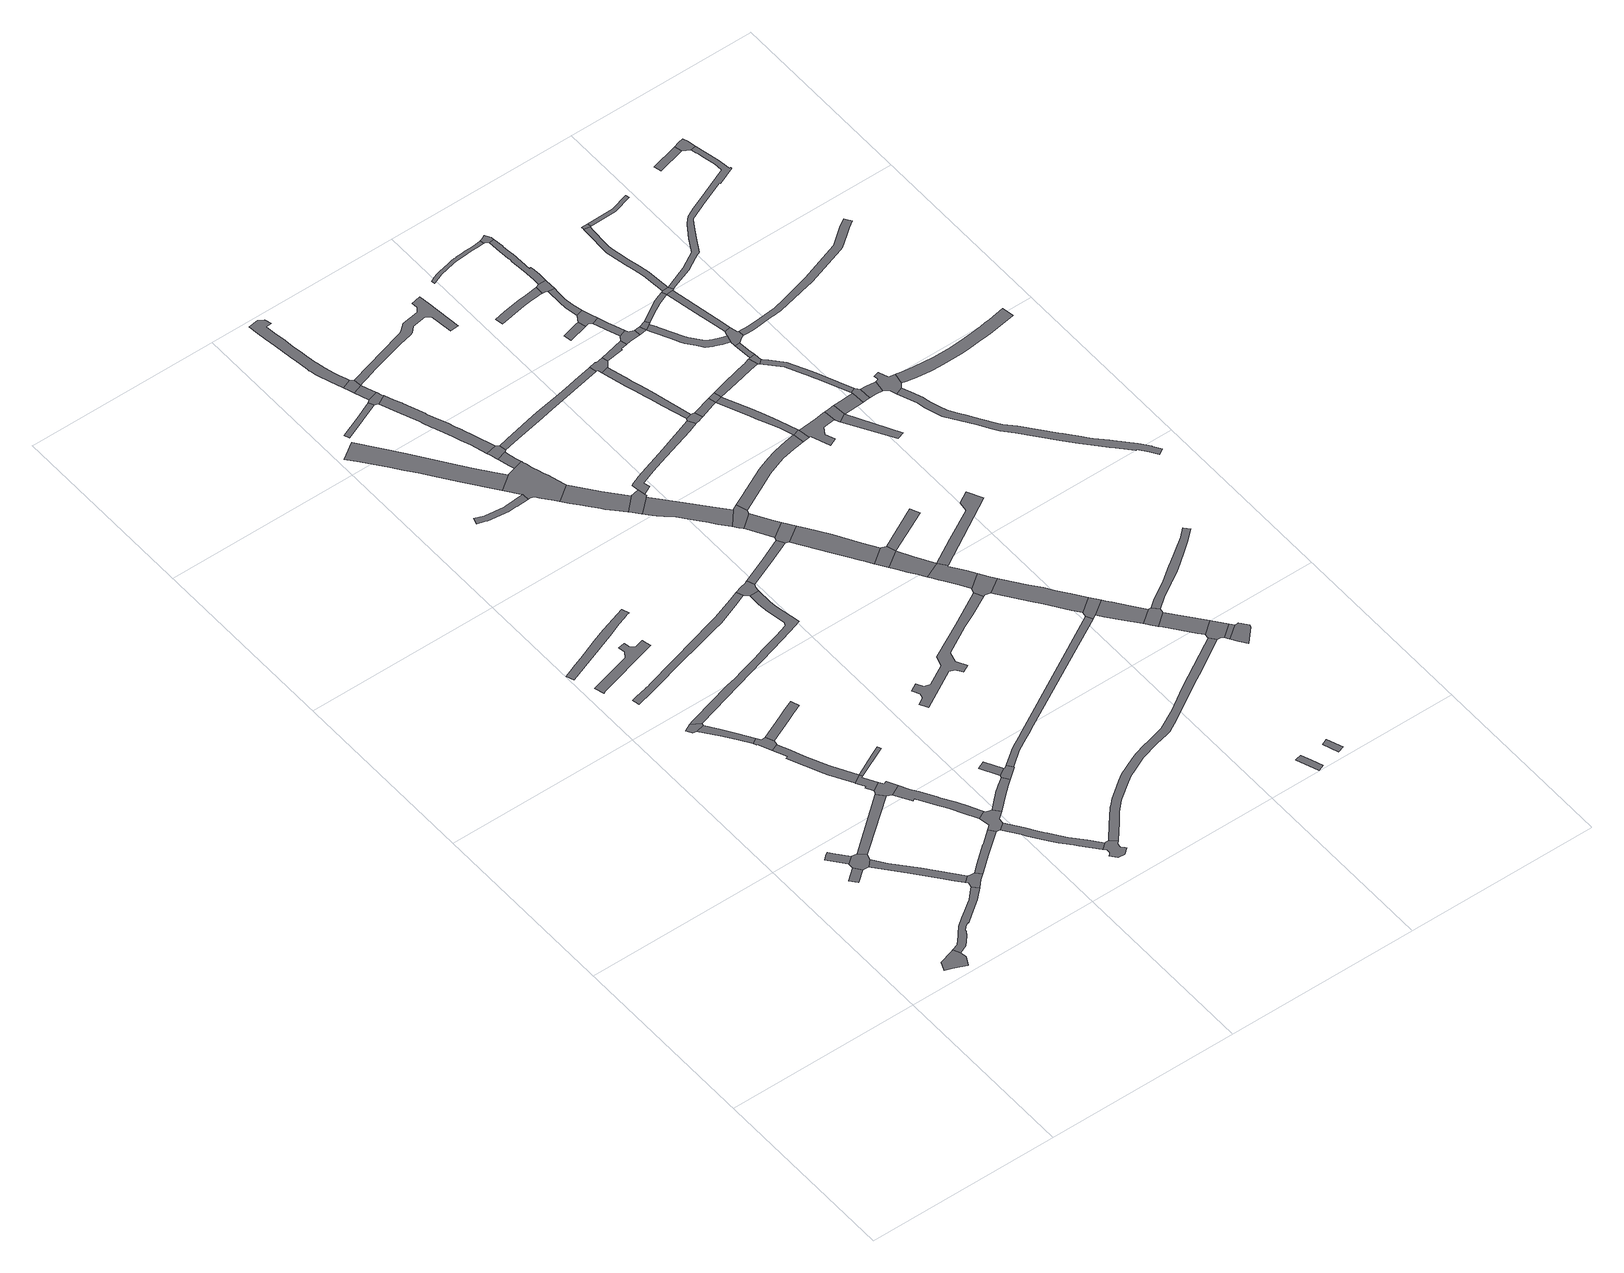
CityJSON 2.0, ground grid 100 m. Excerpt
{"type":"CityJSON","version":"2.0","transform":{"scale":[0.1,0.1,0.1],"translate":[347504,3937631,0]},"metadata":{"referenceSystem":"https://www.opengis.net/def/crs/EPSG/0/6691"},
"CityObjects":{
"road1":{"type":"Road","geometry":[{"type":"MultiSurface","lod":"1","boundaries":[[[0,1,2,3,4,5,6,7,8,9,10]]]}]},
"road2":{"type":"Road","attributes":{"RoadStructureAttribute.sectionType":"1"},"geometry":[{"type":"MultiSurface","lod":"1","boundaries":[[[11,12,13,14]]]}]},
"road3":{"type":"Road","attributes":{"RoadStructureAttribute.sectionType":"1"},"geometry":[{"type":"MultiSurface","lod":"1","boundaries":[[[15,16,17,18,19,20]]]}]},
"road4":{"type":"Road","attributes":{"RoadStructureAttribute.sectionType":"1"},"geometry":[{"type":"MultiSurface","lod":"1","boundaries":[[[21,22,23,24,25,26,27,28,29,30,31,32,33,34,35,36,37,38,39,40,41,42,43,44,0,10]]]}]},
"road5":{"type":"Road","geometry":[{"type":"MultiSurface","lod":"1","boundaries":[[[13,45,46,47,48,15,20,14]]]}]},
"road6":{"type":"Road","attributes":{"RoadStructureAttribute.sectionType":"1"},"geometry":[{"type":"MultiSurface","lod":"1","boundaries":[[[45,49,50,51,52,53,54,55,56,46]]]}]},
"road7":{"type":"Road","geometry":[{"type":"MultiSurface","lod":"1","boundaries":[[[57,58,59,60,53,52,61,62,33,32]]]}]},
"road8":{"type":"Road","attributes":{"RoadStructureAttribute.sectionType":"1"},"geometry":[{"type":"MultiSurface","lod":"1","boundaries":[[[63,64,48,47,65,66]]]}]},
"road9":{"type":"Road","geometry":[{"type":"MultiSurface","lod":"1","boundaries":[[[67,68,69,70,71,72]]]}]},
"road10":{"type":"Road","attributes":{"RoadStructureAttribute.sectionType":"1"},"geometry":[{"type":"MultiSurface","lod":"1","boundaries":[[[71,73,74,75,76,77,78,72]]]}]},
"road11":{"type":"Road","geometry":[{"type":"MultiSurface","lod":"1","boundaries":[[[75,79,80,81,82,83,84,85,86,76]]]}]},
"road12":{"type":"Road","attributes":{"RoadStructureAttribute.sectionType":"1"},"geometry":[{"type":"MultiSurface","lod":"1","boundaries":[[[87,88,89,90,91,92,93,94,95,96,97,98,99,100,101,102,103,104]]]}]},
"road13":{"type":"Road","attributes":{"RoadStructureAttribute.sectionType":"1"},"geometry":[{"type":"MultiSurface","lod":"1","boundaries":[[[105,106,107,108,109,59,58,110,111,112]]]}]},
"road14":{"type":"Road","attributes":{"RoadStructureAttribute.sectionType":"1"},"geometry":[{"type":"MultiSurface","lod":"1","boundaries":[[[113,114,115,116,117,118,119,120,121,122,123,83,82]]]}]},
"road15":{"type":"Road","attributes":{"RoadStructureAttribute.sectionType":"1"},"geometry":[{"type":"MultiSurface","lod":"1","boundaries":[[[124,125,126,127,128,129,130,131,132,133,134,135,136,137,138]]]}]},
"road16":{"type":"Road","geometry":[{"type":"MultiSurface","lod":"1","boundaries":[[[118,117,139,140,141,142,143,144,145,146,147,148,149]]]}]},
"road17":{"type":"Road","geometry":[{"type":"MultiSurface","lod":"1","boundaries":[[[150,151,152,153,154,155,146,145,156,157,63,66]]]}]},
"road18":{"type":"Road","attributes":{"RoadStructureAttribute.sectionType":"1"},"geometry":[{"type":"MultiSurface","lod":"1","boundaries":[[[158,159,160,161,162,163,164,165,166,167,168,169,170,171,172,173,174,151,150]]]}]},
"road19":{"type":"Road","attributes":{"RoadStructureAttribute.sectionType":"1"},"geometry":[{"type":"MultiSurface","lod":"1","boundaries":[[[175,176,177,178,179,180,181,182,85,84]]]}]},
"road20":{"type":"Road","attributes":{"RoadStructureAttribute.sectionType":"1"},"geometry":[{"type":"MultiSurface","lod":"1","boundaries":[[[183,184,185,118,149]]]}]},
"road21":{"type":"Road","geometry":[{"type":"MultiSurface","lod":"1","boundaries":[[[186,187,188,189,190,191,192,193,167,166,194,105,112]]]}]},
"road22":{"type":"Road","attributes":{"RoadStructureAttribute.sectionType":"1"},"geometry":[{"type":"MultiSurface","lod":"1","boundaries":[[[195,196,197,198,199,200,201,202,203,204,205,206,207,208,209,210,211,212,213,214,215,216,217,218,219,220,221,222,223,224,225,226,227,228,229]]]}]},
"road23":{"type":"Road","attributes":{"RoadStructureAttribute.sectionType":"1"},"geometry":[{"type":"MultiSurface","lod":"1","boundaries":[[[230,231,232,233,234,235,236,237,187,186,238,239,240,241,242,243,244,245,246]]]}]},
"road24":{"type":"Road","attributes":{"RoadStructureAttribute.sectionType":"1"},"geometry":[{"type":"MultiSurface","lod":"1","boundaries":[[[67,247,248,249,250,251,252,253,254,255,256,257,258,259,260,261,262,263,264,265,266,267,268,269,270,271,272,273,68]]]}]},
"road25":{"type":"Road","attributes":{"RoadStructureAttribute.sectionType":"1"},"geometry":[{"type":"MultiSurface","lod":"1","boundaries":[[[274,275,276,277,278,191,190,279,280,281,282,283,284,285]]]}]},
"road26":{"type":"Road","geometry":[{"type":"MultiSurface","lod":"1","boundaries":[[[286,287,288,289,290,291,292,293,230,246,294,295,296,297,298]]]}]},
"road27":{"type":"Road","attributes":{"RoadStructureAttribute.sectionType":"1"},"geometry":[{"type":"MultiSurface","lod":"1","boundaries":[[[299,300,301,302]]]}]},
"road28":{"type":"Road","attributes":{"RoadStructureAttribute.sectionType":"1"},"geometry":[{"type":"MultiSurface","lod":"1","boundaries":[[[303,304,305,306,307,308,309,310,311,312,313,314,315]]]}]},
"road29":{"type":"Road","geometry":[{"type":"MultiSurface","lod":"1","boundaries":[[[316,299,302,285,284,317,318,319]]]}]},
"road30":{"type":"Road","attributes":{"function":"3","RoadStructureAttribute.sectionType":"1"},"geometry":[{"type":"MultiSurface","lod":"1","boundaries":[[[320,321,322,323,324,325,326,327,328,329,330,331,332,333,334,335,336,337]]]}]},
"road31":{"type":"Road","attributes":{"RoadStructureAttribute.sectionType":"1"},"geometry":[{"type":"MultiSurface","lod":"1","boundaries":[[[338,339,340,341,342,343]]]}]},
"road32":{"type":"Road","geometry":[{"type":"MultiSurface","lod":"1","boundaries":[[[344,345,346,347,348,349,350,351,352,353,354,329,328,355,315,314,356,357,358,359,360,361]]]}]},
"road33":{"type":"Road","geometry":[{"type":"MultiSurface","lod":"1","boundaries":[[[362,363,364,343,342,365,366]]]}]},
"road34":{"type":"Road","geometry":[{"type":"MultiSurface","lod":"1","boundaries":[[[367,368,369,370,371,372,373]]]}]},
"road35":{"type":"Road","attributes":{"RoadStructureAttribute.sectionType":"1"},"geometry":[{"type":"MultiSurface","lod":"1","boundaries":[[[371,364,363,374,372]]]}]},
"road36":{"type":"Road","geometry":[{"type":"MultiSurface","lod":"1","boundaries":[[[256,255,375,376,377,378,379,211,210]]]}]},
"road37":{"type":"Road","attributes":{"RoadStructureAttribute.sectionType":"1"},"geometry":[{"type":"MultiSurface","lod":"1","boundaries":[[[380,381,382,383,384,385,386,387,388,389,390,391,392,393,394,395,396,397,369,368,398,399,400,401,402,403,404,405,406,407,408,409,410,411,412]]]}]},
"road38":{"type":"Road","attributes":{"RoadStructureAttribute.sectionType":"1"},"geometry":[{"type":"MultiSurface","lod":"1","boundaries":[[[365,413,414,415,416,417,418,419,420,421,422,423,424,425,426,427,428,429,430,431,432,433,434,435,436,437,438,366]]]}]},
"road39":{"type":"Road","attributes":{"RoadStructureAttribute.sectionType":"1"},"geometry":[{"type":"MultiSurface","lod":"1","boundaries":[[[439,440,354,353,441,442,443,444,445]]]}]},
"road40":{"type":"Road","geometry":[{"type":"MultiSurface","lod":"1","boundaries":[[[446,422,421,447,448,439,445,449]]]}]},
"road41":{"type":"Road","attributes":{"function":"3","RoadStructureAttribute.sectionType":"1"},"geometry":[{"type":"MultiSurface","lod":"1","boundaries":[[[360,450,451,452,453,454,455,456,457,458,459,460,361]]]}]},
"road42":{"type":"Road","geometry":[{"type":"MultiSurface","lod":"1","boundaries":[[[461,462,463,464,458,457,465,466,467]]]}]},
"road43":{"type":"Road","attributes":{"RoadStructureAttribute.sectionType":"1"},"geometry":[{"type":"MultiSurface","lod":"1","boundaries":[[[468,469,377,376,470,471]]]}]},
"road44":{"type":"Road","attributes":{"RoadStructureAttribute.sectionType":"1"},"geometry":[{"type":"MultiSurface","lod":"1","boundaries":[[[472,473,474,475,476,477,478,479,480,481,482,483,484,485,486,487,488,489,490,491,492]]]}]},
"road45":{"type":"Road","attributes":{"function":"3","RoadStructureAttribute.sectionType":"1"},"geometry":[{"type":"MultiSurface","lod":"1","boundaries":[[[493,494,495,496,461,467,497,498,499,500,501,502,503,504,505,506,507,508]]]}]},
"road46":{"type":"Road","attributes":{"RoadStructureAttribute.sectionType":"1"},"geometry":[{"type":"MultiSurface","lod":"1","boundaries":[[[318,509,510,511,512,513,514,515,516,517,518,519,520,521,522,523,524,319]]]}]},
"road47":{"type":"Road","attributes":{"RoadStructureAttribute.sectionType":"1"},"geometry":[{"type":"MultiSurface","lod":"1","boundaries":[[[525,526,527,528,529,530,531,532,533,534,535,536,537,538,539,540,541,542,543,544,545,546,547,548,549,373,372]]]}]},
"road48":{"type":"Road","attributes":{"RoadStructureAttribute.sectionType":"1"},"geometry":[{"type":"MultiSurface","lod":"1","boundaries":[[[550,551,552,553,554,555,556,557,558,559,560,561,562,563,564,565,566,567,568,569,292,291,570,571,572,573,574,575,576,577,578,579,580,581,582,583,584,585,586,587,588,589,590,591]]]}]},
"road49":{"type":"Road","geometry":[{"type":"MultiSurface","lod":"1","boundaries":[[[493,508,592,593,594,595,596]]]}]},
"road50":{"type":"Road","attributes":{"function":"3","RoadStructureAttribute.sectionType":"1"},"geometry":[{"type":"MultiSurface","lod":"1","boundaries":[[[593,597,598,599,600,601,594]]]}]},
"road51":{"type":"Road","attributes":{"RoadStructureAttribute.sectionType":"1"},"geometry":[{"type":"MultiSurface","lod":"1","boundaries":[[[602,603,604,605,606,607,608,609,610,611,446,449,612,613,614,615,616]]]}]},
"road52":{"type":"Road","geometry":[{"type":"MultiSurface","lod":"1","boundaries":[[[617,618,599,598,468,471]]]}]},
"road53":{"type":"Road","attributes":{"function":"3","RoadStructureAttribute.sectionType":"1"},"geometry":[{"type":"MultiSurface","lod":"1","boundaries":[[[619,620,621,622,618,617,623,624,625,626,627,628]]]}]},
"road54":{"type":"Road","attributes":{"RoadStructureAttribute.sectionType":"1"},"geometry":[{"type":"MultiSurface","lod":"1","boundaries":[[[629,630,631,632,633,634,635,464,463,636,637,638,639,640,641,642,643,644]]]}]},
"road55":{"type":"Road","geometry":[{"type":"MultiSurface","lod":"1","boundaries":[[[619,628,645,646,647,648]]]}]},
"road56":{"type":"Road","attributes":{"function":"3","RoadStructureAttribute.sectionType":"1"},"geometry":[{"type":"MultiSurface","lod":"1","boundaries":[[[646,649,650,651,652,653,654,655,647]]]}]},
"road57":{"type":"Road","attributes":{"RoadStructureAttribute.sectionType":"1"},"geometry":[{"type":"MultiSurface","lod":"1","boundaries":[[[656,657,658,659,660,661]]]}]},
"road58":{"type":"Road","geometry":[{"type":"MultiSurface","lod":"1","boundaries":[[[662,663,664,665,666,667,668,669,654,653,670,671,672]]]}]},
"road59":{"type":"Road","attributes":{"RoadStructureAttribute.sectionType":"1"},"geometry":[{"type":"MultiSurface","lod":"1","boundaries":[[[595,673,674,675,676,677,678,679,680,681,682,683,684,685,686,687,688,689,690,691,596]]]}]},
"road60":{"type":"Road","geometry":[{"type":"MultiSurface","lod":"1","boundaries":[[[491,692,693,694,695,665,664,492]]]}]},
"road61":{"type":"Road","attributes":{"RoadStructureAttribute.sectionType":"1"},"geometry":[{"type":"MultiSurface","lod":"1","boundaries":[[[647,696,697,698,648]]]}]},
"road62":{"type":"Road","attributes":{"RoadStructureAttribute.sectionType":"1"},"geometry":[{"type":"MultiSurface","lod":"1","boundaries":[[[699,700,701,702,703,704,705,706,707,708,709,710,711,712]]]}]},
"road63":{"type":"Road","geometry":[{"type":"MultiSurface","lod":"1","boundaries":[[[713,714,715,716,699,712,629,644]]]}]},
"road64":{"type":"Road","geometry":[{"type":"MultiSurface","lod":"1","boundaries":[[[615,717,718,706,705,719,720,721,722,616]]]}]},
"road65":{"type":"Road","attributes":{"function":"3","RoadStructureAttribute.sectionType":"1"},"geometry":[{"type":"MultiSurface","lod":"1","boundaries":[[[723,724,725,726,727,728,729,730,731,694,693,732,733,734,735,736]]]}]},
"road66":{"type":"Road","attributes":{"RoadStructureAttribute.sectionType":"1"},"geometry":[{"type":"MultiSurface","lod":"1","boundaries":[[[737,738,739,740]]]}]},
"road67":{"type":"Road","attributes":{"RoadStructureAttribute.sectionType":"1"},"geometry":[{"type":"MultiSurface","lod":"1","boundaries":[[[741,742,716,715,743,744]]]}]},
"road68":{"type":"Road","geometry":[{"type":"MultiSurface","lod":"1","boundaries":[[[723,736,517,516,745,746]]]}]},
"road69":{"type":"Road","attributes":{"RoadStructureAttribute.sectionType":"1"},"geometry":[{"type":"MultiSurface","lod":"1","boundaries":[[[747,748,749,750,751,752,753,754,755,756,757,758,759]]]}]},
"road70":{"type":"Road","attributes":{"RoadStructureAttribute.sectionType":"1"},"geometry":[{"type":"MultiSurface","lod":"1","boundaries":[[[760,761,762,763,764]]]}]},
"road71":{"type":"Road","attributes":{"RoadStructureAttribute.sectionType":"1"},"geometry":[{"type":"MultiSurface","lod":"1","boundaries":[[[720,719,765,766,767,768]]]}]},
"road72":{"type":"Road","attributes":{"RoadStructureAttribute.sectionType":"1"},"geometry":[{"type":"MultiSurface","lod":"1","boundaries":[[[769,770,771,772,773,654,669]]]}]},
"road73":{"type":"Road","attributes":{"function":"3","RoadStructureAttribute.sectionType":"1"},"geometry":[{"type":"MultiSurface","lod":"1","boundaries":[[[745,774,775,776,777,778,779,780,746]]]}]},
"road74":{"type":"Road","geometry":[{"type":"MultiSurface","lod":"1","boundaries":[[[781,782,783,741,744]]]}]},
"road75":{"type":"Road","attributes":{"RoadStructureAttribute.sectionType":"1"},"geometry":[{"type":"MultiSurface","lod":"1","boundaries":[[[784,785,786,787,788,789,790,791,792,793,794,795,796,797,798,799,800,801,802,803,804,805,806,807,808,809,810,811,812]]]}]},
"road76":{"type":"Road","attributes":{"RoadStructureAttribute.sectionType":"1"},"geometry":[{"type":"MultiSurface","lod":"1","boundaries":[[[744,813,814,815,816,680,817,818,819,820,821,822,823,824]]]}]},
"road77":{"type":"Road","attributes":{"RoadStructureAttribute.sectionType":"1"},"geometry":[{"type":"MultiSurface","lod":"1","boundaries":[[[781,824,825]]]}]},
"road78":{"type":"Road","geometry":[{"type":"MultiSurface","lod":"1","boundaries":[[[826,817,680,679,827]]]}]},
"road79":{"type":"Road","geometry":[{"type":"MultiSurface","lod":"1","boundaries":[[[828,777,776,829,830,831,832]]]}]},
"road80":{"type":"Road","geometry":[{"type":"MultiSurface","lod":"1","boundaries":[[[833,764,763,834,835,836,837,838]]]}]},
"road81":{"type":"Road","attributes":{"RoadStructureAttribute.sectionType":"1"},"geometry":[{"type":"MultiSurface","lod":"1","boundaries":[[[839,840,836,835,841,842,843,844]]]}]},
"road82":{"type":"Road","geometry":[{"type":"MultiSurface","lod":"1","boundaries":[[[843,768,767,845,846,847,848,844]]]}]},
"road83":{"type":"Road","attributes":{"RoadStructureAttribute.sectionType":"1"},"geometry":[{"type":"MultiSurface","lod":"1","boundaries":[[[849,850,851,852,853,854,855,856,833,838]]]}]},
"road84":{"type":"Road","attributes":{"function":"3","RoadStructureAttribute.sectionType":"1"},"geometry":[{"type":"MultiSurface","lod":"1","boundaries":[[[830,857,858,859,860,831]]]}]},
"road85":{"type":"Road","geometry":[{"type":"MultiSurface","lod":"1","boundaries":[[[861,862,747,759,863,853,852]]]}]},
"road86":{"type":"Road","attributes":{"RoadStructureAttribute.sectionType":"1"},"geometry":[{"type":"MultiSurface","lod":"1","boundaries":[[[864,865,866,867,868,869,870,871,872,873,826,827]]]}]},
"road87":{"type":"Road","attributes":{"RoadStructureAttribute.sectionType":"1"},"geometry":[{"type":"MultiSurface","lod":"1","boundaries":[[[874,875,847,846,876,877,878]]]}]},
"road88":{"type":"Road","attributes":{"RoadStructureAttribute.sectionType":"1"},"geometry":[{"type":"MultiSurface","lod":"1","boundaries":[[[879,880,881,882,883,884,885,886,887,888,889,890,891,782,781,825]]]}]},
"road89":{"type":"Road","geometry":[{"type":"MultiSurface","lod":"1","boundaries":[[[892,860,859,550,591,893,894]]]}]},
"road90":{"type":"Road","attributes":{"RoadStructureAttribute.sectionType":"1"},"geometry":[{"type":"MultiSurface","lod":"1","boundaries":[[[895,896,897,898,899,900,901,862,861,902,903,904,905,906,907,908,909,910,911]]]}]},
"road91":{"type":"Road","attributes":{"function":"3","RoadStructureAttribute.sectionType":"1"},"geometry":[{"type":"MultiSurface","lod":"1","boundaries":[[[912,892,894,913,914]]]}]},
"road92":{"type":"Road","geometry":[{"type":"MultiSurface","lod":"1","boundaries":[[[915,874,878,916,917]]]}]},
"road93":{"type":"Road","geometry":[{"type":"MultiSurface","lod":"1","boundaries":[[[918,919,812,811,920,921,895,911,922,923]]]}]},
"road94":{"type":"Road","geometry":[{"type":"MultiSurface","lod":"1","boundaries":[[[913,924,925,926,927,928,929,914]]]}]},
"road95":{"type":"Road","geometry":[{"type":"MultiSurface","lod":"1","boundaries":[[[930,931,871,870,932,933,934]]]}]},
"road96":{"type":"Road","attributes":{"RoadStructureAttribute.sectionType":"1"},"geometry":[{"type":"MultiSurface","lod":"1","boundaries":[[[935,936,937,938,939,940,941,942,943,944,945,946,916,878,947,948,949,950,951,952,953,954,955,956,957]]]}]},
"road97":{"type":"Road","attributes":{"RoadStructureAttribute.sectionType":"1"},"geometry":[{"type":"MultiSurface","lod":"1","boundaries":[[[958,959,933,932]]]}]},
"road98":{"type":"Road","geometry":[{"type":"MultiSurface","lod":"1","boundaries":[[[960,961,962,883,882,963,964]]]}]},
"road99":{"type":"Road","attributes":{"RoadStructureAttribute.sectionType":"1"},"geometry":[{"type":"MultiSurface","lod":"1","boundaries":[[[965,966,967,968,969,970,971,972,973,974,975,976,977,969,978,979,980,981,915,917]]]}]},
"road100":{"type":"Road","attributes":{"RoadStructureAttribute.sectionType":"1"},"geometry":[{"type":"MultiSurface","lod":"1","boundaries":[[[962,961,982,983,984,985]]]}]},
"road101":{"type":"Road","attributes":{"RoadStructureAttribute.sectionType":"1"},"geometry":[{"type":"MultiSurface","lod":"1","boundaries":[[[933,986,987,988,989,990,991,934]]]}]},
"road102":{"type":"Road","attributes":{"RoadStructureAttribute.sectionType":"1"},"geometry":[{"type":"MultiSurface","lod":"1","boundaries":[[[992,993,994,995,996,997,998,999,1000,1001,1002,1003,1004,1005,828,832]]]}]},
"road103":{"type":"Road","attributes":{"RoadStructureAttribute.sectionType":"1"},"geometry":[{"type":"MultiSurface","lod":"1","boundaries":[[[1006,1007,1008,1009,1010,1011,1012,1013,964,963,1014,1015,1016,1017,1018,1019,1020]]]}]},
"road104":{"type":"Road","geometry":[{"type":"MultiSurface","lod":"1","boundaries":[[[984,1021,1022,1023,1024,1025,974,973,935,957,985]]]}]},
"road105":{"type":"Road","geometry":[{"type":"MultiSurface","lod":"1","boundaries":[[[1026,1027,1028,1006,1020,1029,988,987]]]}]},
"road106":{"type":"Road","geometry":[{"type":"MultiSurface","lod":"1","boundaries":[[[1030,978,969,977,1031,1032]]]}]},
"road107":{"type":"Road","attributes":{"RoadStructureAttribute.sectionType":"1"},"geometry":[{"type":"MultiSurface","lod":"1","boundaries":[[[1033,1034,1028,1027,1035,1036]]]}]},
"road108":{"type":"Road","attributes":{"RoadStructureAttribute.sectionType":"1"},"geometry":[{"type":"MultiSurface","lod":"1","boundaries":[[[1037,1038,1039,1040,1041,1042,1043,1044,1045,1046,1047,1048,1049,1050,1051,1052,1053,1054,1055,1056,1057,1030,1032]]]}]},
"road109":{"type":"Road","geometry":[{"type":"MultiSurface","lod":"1","boundaries":[[[1058,1059,1047,1046,1060,1061]]]}]},
"road110":{"type":"Road","geometry":[{"type":"MultiSurface","lod":"1","boundaries":[[[1062,1063,1064,1065,1066,1067,1068,1069,1070,1033,1036,1071,1072]]]}]},
"road111":{"type":"Road","attributes":{"RoadStructureAttribute.sectionType":"1"},"geometry":[{"type":"MultiSurface","lod":"1","boundaries":[[[1060,1073,1074,1075,1076,1061]]]}]},
"road112":{"type":"Road","attributes":{"RoadStructureAttribute.sectionType":"1"},"geometry":[{"type":"MultiSurface","lod":"1","boundaries":[[[1077,1078,1079,1080,1081,1082,1083,1084,1085,1086,1087,1088,1089,1090,1091,1092,1093,1094,1095,1096,1097,1098,1099,1062,1072,1100,1101,1102,1103,1104,1105,1106,1107,1108,1109,1110,1111,1112,1113,1114,1115,1116,1117,1118]]]}]},
"road113":{"type":"Road","attributes":{"RoadStructureAttribute.sectionType":"1"},"geometry":[{"type":"MultiSurface","lod":"1","boundaries":[[[1119,1120,1121,1122,1123,1124,1125,1126,1127,1128,1129,1130,1131,1132,1133,1024,1023,1134,1135,1136,1137,1138,1139,1140,1141,1142,1143,1144,1145,1146,1147,1148,1149]]]}]},
"road114":{"type":"Road","attributes":{"RoadStructureAttribute.sectionType":"1"},"geometry":[{"type":"MultiSurface","lod":"1","boundaries":[[[1150,1151,1152,1153,1154,1155,1156,1157,1158,1159,1160,1161,1162,1163,1164,1165,1032,1031,1166,1167,1168,1169,1170,1171,1172,1173,1174,1175,1176,1177,1178,1179,1180,1181,1182,1183,1184,1185,1186]]]}]},
"road115":{"type":"Road","attributes":{"RoadStructureAttribute.sectionType":"1"},"geometry":[{"type":"MultiSurface","lod":"1","boundaries":[[[1187,1188,1189,1190,1191,1192,1193,1194,1195,1196,1197,1198,1199,1064,1063,1200,1201,1202,1203,1204,1205,1206,1207,1208,1209,1210,1211,1212,1213,1214,1215,1216]]]}]},
"road116":{"type":"Road","attributes":{"RoadStructureAttribute.sectionType":"1"},"geometry":[{"type":"MultiSurface","lod":"1","boundaries":[[[1217,1218,1219,1220]]]}]},
"road117":{"type":"Road","geometry":[{"type":"MultiSurface","lod":"1","boundaries":[[[1185,1221,1222,1223,1224,1217,1220,1186]]]}]}
},
"vertices":[
[341,150,0],[327,144,0],[255,123,0],[254,122,0],[235,77,0],[269,64,0],[336,37,0],[337,36,0],[361,82,0],[361,85,0],[356,113,0],
[233,755,0],[262,720,0],[322,769,0],[293,804,0],
[331,862,0],[277,929,0],[262,947,0],[253,940,0],[227,919,0],[296,834,0],
[379,124,0],[399,134,0],[438,175,0],[457,202,0],[454,208,0],[469,222,0],[485,233,0],[492,238,0],[494,232,0],[530,260,0],[608,318,0],[660,369,0],[634,395,0],[624,386,0],[580,341,0],[562,328,0],[523,300,0],[507,289,0],[488,275,0],[455,250,0],[446,243,0],[418,210,0],[411,201,0],[374,163,0],
[354,766,0],[385,799,0],[393,829,0],[362,859,0],
[475,623,0],[560,518,0],[600,469,0],[631,432,0],[662,459,0],[579,560,0],[529,621,0],[433,732,0],
[694,402,0],[721,425,0],[698,452,0],[676,453,0],[640,421,0],[639,410,0],
[641,1090,0],[385,879,0],[429,858,0],[673,1052,0],
[302,1890,0],[256,1919,0],[217,1899,0],[234,1870,0],[253,1867,0],[297,1877,0],
[321,1781,0],[367,1713,0],[405,1657,0],[433,1675,0],[385,1750,0],[344,1812,0],
[413,1641,0],[415,1642,0],[434,1603,0],[447,1574,0],[482,1589,0],[488,1612,0],[469,1653,0],[448,1653,0],
[73,2296,0],[84,2300,0],[124,2312,0],[197,2333,0],[271,2355,0],[345,2377,0],[410,2395,0],[404,2418,0],[399,2440,0],[356,2429,0],[332,2444,0],[324,2475,0],[290,2468,0],[296,2433,0],[276,2405,0],[214,2387,0],[130,2363,0],[59,2343,0],
[900,618,0],[830,561,0],[828,560,0],[780,522,0],[741,489,0],[752,450,0],[809,498,0],[924,589,0],
[478,1505,0],[464,1498,0],[541,1324,0],[550,1309,0],[614,1198,0],[657,1225,0],[590,1344,0],[586,1351,0],[539,1452,0],[504,1538,0],[483,1586,0],
[300,2548,0],[378,2580,0],[413,2592,0],[443,2603,0],[454,2606,0],[442,2641,0],[344,2609,0],[303,2595,0],[232,2569,0],[190,2552,0],[120,2524,0],[78,2507,0],[36,2491,0],[5,2478,0],[20,2440,0],
[615,1196,0],[614,1195,0],[620,1186,0],[639,1151,0],[631,1146,0],[650,1113,0],[652,1111,0],[696,1137,0],[660,1199,0],[656,1206,0],[664,1209,0],
[699,1041,0],[754,1069,0],[737,1101,0],[727,1122,0],[722,1119,0],[710,1113,0],[648,1096,0],[643,1092,0],
[749,955,0],[762,964,0],[766,955,0],[767,953,0],[817,869,0],[837,837,0],[849,816,0],[879,761,0],[914,696,0],[954,715,0],[930,765,0],[924,776,0],[892,837,0],[854,898,0],[844,915,0],[803,986,0],[779,1020,0],
[614,1670,0],[649,1688,0],[682,1702,0],[703,1711,0],[688,1753,0],[664,1743,0],[630,1729,0],[594,1710,0],
[831,1290,0],[822,1306,0],[778,1284,0],
[944,586,0],[978,610,0],[977,611,0],[982,639,0],[1017,669,0],[990,701,0],[960,708,0],[954,714,0],[923,637,0],
[154,2150,0],[244,2171,0],[245,2171,0],[331,2197,0],[337,2199,0],[389,2213,0],[412,2221,0],[424,2225,0],[478,2238,0],[551,2258,0],[554,2259,0],[639,2282,0],[694,2297,0],[734,2307,0],[863,2357,0],[913,2379,0],[901,2412,0],[852,2394,0],[736,2351,0],[725,2347,0],[545,2296,0],[542,2295,0],[472,2274,0],[415,2258,0],[384,2249,0],[311,2228,0],[310,2228,0],[261,2213,0],[255,2211,0],[237,2207,0],[236,2207,0],[174,2192,0],[161,2190,0],[160,2189,0],[146,2186,0],
[1259,242,0],[1207,302,0],[1151,367,0],[1113,418,0],[1095,444,0],[1093,447,0],[1069,481,0],[1034,532,0],[1001,505,0],[1012,488,0],[1041,446,0],[1079,394,0],[1099,367,0],[1100,366,0],[1144,314,0],[1159,296,0],[1228,216,0],
[477,1942,0],[567,1969,0],[656,1996,0],[816,2043,0],[944,2084,0],[1011,2106,0],[984,2243,0],[983,2280,0],[983,2359,0],[936,2358,0],[934,2295,0],[939,2237,0],[956,2145,0],[956,2139,0],[946,2122,0],[878,2100,0],[865,2096,0],[783,2072,0],[722,2053,0],[693,2045,0],[637,2028,0],[573,2009,0],[565,2008,0],[517,1997,0],[501,1993,0],[430,1972,0],[278,1926,0],
[1130,821,0],[1101,799,0],[1066,773,0],[1064,771,0],[1033,742,0],[1054,701,0],[1109,751,0],[1134,773,0],[1141,778,0],[1155,789,0],[1164,796,0],[1140,828,0],
[1285,135,0],[1316,159,0],[1311,165,0],[1298,181,0],[1300,201,0],[1312,215,0],[1280,242,0],[1271,242,0],[1240,202,0],[1240,182,0],[1236,177,0],[1227,169,0],[1252,138,0],
[1182,865,0],[1134,951,0],[1094,931,0],[1142,840,0],
[415,3439,0],[413,3439,0],[310,3452,0],[263,3468,0],[252,3435,0],[289,3424,0],[301,3419,0],[366,3412,0],[412,3406,0],[455,3408,0],[456,3408,0],[521,3411,0],[519,3448,0],
[1188,863,0],[1222,840,0],[1221,845,0],[1201,872,0],
[30,4095,0],[75,4040,0],[160,3933,0],[198,3882,0],[206,3870,0],[237,3830,0],[273,3780,0],[350,3676,0],[464,3522,0],[542,3579,0],[496,3639,0],[440,3713,0],[367,3815,0],[288,3924,0],[270,3950,0],[265,3957,0],[192,4057,0],[120,4155,0],
[224,4252,0],[118,4206,0],[129,4182,0],[236,4228,0],[334,4269,0],[321,4295,0],
[703,3386,0],[685,3450,0],[677,3472,0],[668,3495,0],[663,3513,0],[651,3551,0],[642,3582,0],[637,3600,0],[636,3603,0],[636,3606,0],[587,3592,0],[516,3452,0],[532,3411,0],[551,3404,0],[572,3379,0],[610,3335,0],[623,3317,0],[705,3376,0],
[397,4294,0],[388,4321,0],[336,4307,0],[352,4263,0],[400,4288,0],
[340,4449,0],[339,4450,0],[289,4432,0],[299,4405,0],[308,4380,0],[359,4399,0],[353,4438,0],
[379,4345,0],
[986,2388,0],[994,2400,0],[978,2437,0],[964,2431,0],[937,2425,0],
[265,4964,0],[241,4981,0],[186,4974,0],[193,4920,0],[199,4874,0],[207,4814,0],[219,4722,0],[224,4683,0],[228,4650,0],[233,4615,0],[234,4605,0],[235,4602,0],[242,4572,0],[247,4557,0],[253,4536,0],[259,4519,0],[268,4490,0],[276,4468,0],[331,4471,0],[318,4505,0],[311,4529,0],[298,4578,0],[288,4623,0],[287,4629,0],[282,4652,0],[278,4683,0],[274,4708,0],[268,4756,0],[267,4765,0],[259,4825,0],[254,4866,0],[246,4927,0],[277,4931,0],
[394,4158,0],[430,4069,0],[437,4051,0],[451,4010,0],[452,4008,0],[489,3910,0],[503,3871,0],[523,3819,0],[547,3739,0],[602,3750,0],[595,3770,0],[588,3795,0],[581,3814,0],[564,3863,0],[547,3916,0],[546,3918,0],[532,3954,0],[523,3981,0],[512,4010,0],[504,4029,0],[482,4084,0],[480,4089,0],[480,4090,0],[438,4201,0],[437,4203,0],[420,4242,0],
[563,3680,0],[580,3618,0],[635,3608,0],[626,3638,0],[621,3660,0],[617,3680,0],[615,3694,0],
[619,3739,0],[553,3717,0],[560,3691,0],[624,3704,0],
[630,3307,0],[650,3279,0],[679,3244,0],[704,3214,0],[740,3170,0],[751,3157,0],[781,3124,0],[820,3082,0],[890,3148,0],[801,3252,0],[793,3261,0],
[938,3102,0],[945,3109,0],[943,3119,0],[935,3158,0],[835,3066,0],[860,3035,0],[862,3034,0],
[1228,2547,0],[1115,2497,0],[1131,2460,0],[1250,2512,0],
[1541,1668,0],[1358,1567,0],[1341,1514,0],[1235,1455,0],[1205,1465,0],[1185,1498,0],[1147,1477,0],[1165,1440,0],[1158,1413,0],[1123,1393,0],[1146,1353,0],[1346,1467,0],[1375,1458,0],[1395,1424,0],[1434,1446,0],[1404,1497,0],[1419,1550,0],[1564,1632,0],[1635,1667,0],[1742,1725,0],[1720,1767,0],
[1193,2808,0],[1141,2867,0],[1033,2991,0],[942,3095,0],[881,3012,0],[906,2986,0],[930,2964,0],[937,2958,0],[958,2940,0],[977,2919,0],[993,2898,0],[1035,2845,0],[1062,2813,0],[1081,2789,0],[1087,2781,0],[1128,2734,0],
[1222,846,0],[1301,906,0],[1365,942,0],[1408,967,0],[1414,971,0],[1756,1164,0],[1909,1250,0],[2039,1325,0],[2022,1355,0],[1384,990,0],[1363,978,0],[1347,969,0],[1313,949,0],[1282,931,0],[1260,915,0],[1229,892,0],
[375,4404,0],[403,4413,0],[470,4434,0],[576,4464,0],[649,4484,0],[717,4501,0],[730,4505,0],[756,4533,0],[832,4544,0],[855,4527,0],[855,4526,0],[870,4410,0],[915,4414,0],[894,4600,0],[886,4654,0],[861,4649,0],[836,4644,0],[840,4612,0],[822,4588,0],[732,4575,0],[700,4547,0],[687,4536,0],[666,4530,0],[459,4469,0],[358,4439,0],
[2367,924,0],[2328,900,0],[2099,761,0],[1968,678,0],[1964,675,0],[1872,626,0],[1824,613,0],[1818,611,0],[1781,601,0],[1757,594,0],[1692,575,0],[1666,563,0],[1570,519,0],[1535,495,0],[1460,439,0],[1447,429,0],[1411,396,0],[1409,394,0],[1369,349,0],[1345,320,0],[1383,299,0],[1386,303,0],[1420,347,0],[1470,397,0],[1490,412,0],[1548,453,0],[1591,484,0],[1631,503,0],[1703,536,0],[1797,565,0],[1845,576,0],[1861,580,0],[1889,587,0],[1909,598,0],[1915,601,0],[1935,612,0],[1982,640,0],[2020,664,0],[2045,679,0],[2175,759,0],[2220,786,0],[2393,892,0],
[1148,2707,0],[1160,2692,0],[1231,2749,0],[1239,2767,0],[1220,2822,0],
[1167,2683,0],[1234,2566,0],[1313,2620,0],[1297,2643,0],[1277,2672,0],
[1214,3864,0],[1143,3849,0],[1056,3830,0],[994,3818,0],[924,3805,0],[892,3800,0],[845,3791,0],[809,3783,0],[703,3758,0],[669,3750,0],[708,3721,0],[873,3755,0],[933,3767,0],[1225,3829,0],[1217,3864,0],
[1269,2506,0],[1352,2563,0],
[1561,2231,0],[1515,2307,0],[1444,2425,0],[1375,2529,0],[1342,2392,0],[1375,2341,0],[1411,2285,0],[1450,2225,0],[1452,2222,0],[1483,2173,0],
[1359,3350,0],[1169,3283,0],[984,3218,0],[966,3211,0],[943,3202,0],[931,3194,0],[937,3158,0],[988,3143,0],[980,3173,0],[980,3175,0],[984,3176,0],[1056,3203,0],[1117,3225,0],[1194,3250,0],[1329,3294,0],[1380,3313,0],
[1489,2163,0],[1520,2118,0],[1605,2176,0],[1590,2222,0],
[1541,2085,0],[1569,2041,0],[1595,2005,0],[1608,1984,0],[1617,1969,0],[1699,2006,0],[1642,2103,0],
[2299,15,0],[2276,74,0],[2257,124,0],[2235,118,0],[2223,115,0],[2265,2,0],
[1674,1882,0],[1701,1845,0],[1730,1795,0],[1804,1850,0],[1776,1893,0],[1746,1937,0],[1728,1963,0],[1732,1965,0],[1634,1944,0],[1647,1925,0],[1660,1905,0],
[1391,2844,0],[1450,2876,0],[1506,2897,0],[1554,2915,0],[1626,2929,0],[1651,2934,0],[1682,2937,0],[1675,2996,0],[1647,2993,0],[1594,2981,0],[1546,2969,0],[1502,2955,0],[1486,2949,0],[1484,2948,0],[1463,2940,0],[1429,2927,0],[1314,2869,0],[1311,2868,0],[1282,2853,0],
[1751,1730,0],[1779,1723,0],[1855,1773,0],[1832,1807,0],
[1745,2246,0],[1829,2288,0],[1806,2334,0],
[1394,3371,0],[1341,3585,0],[1325,3649,0],[1312,3689,0],[1309,3700,0],[1279,3812,0],[1279,3814,0],[1241,3804,0],[1274,3677,0],[1287,3637,0],[1303,3577,0],[1310,3553,0],[1329,3486,0],[1366,3363,0],
[1403,3319,0],[1410,3321,0],[1427,3327,0],[1412,3366,0],
[1234,3827,0],[1236,3823,0],[1302,3846,0],[1296,3875,0],[1256,3866,0],[1255,3872,0],
[2100,1437,0],[2051,1505,0],[2043,1516,0],[2016,1552,0],[2005,1569,0],[1981,1607,0],[1939,1659,0],[1899,1713,0],[1866,1756,0],[1861,1611,0],[1886,1576,0],[1922,1526,0],[1996,1422,0],[2025,1382,0],
[2403,129,0],[2373,115,0],[2400,36,0],[2434,48,0],
[1514,3396,0],[1422,3369,0],[1507,3353,0],[1525,3360,0],
[2059,1336,0],[2135,1390,0],
[1323,4383,0],[1260,4375,0],[1223,4371,0],[1205,4368,0],[1190,4366,0],[1124,4354,0],[1066,4343,0],[1075,4303,0],[1214,4329,0],[1253,4334,0],[1287,4337,0],[1313,4339,0],[1322,4339,0],
[1334,4105,0],[1243,4081,0],[1252,4040,0],[1353,4066,0],[1342,4107,0],
[1393,3859,0],[1392,3865,0],[1428,3872,0],[1422,3904,0],
[2103,2188,0],[2064,2262,0],[2003,2226,0],[1996,2176,0],[1834,2084,0],
[2085,1304,0],[2134,1242,0],[2195,1166,0],[2264,1221,0],[2209,1293,0],[2164,1353,0],[2146,1376,0],
[1564,3371,0],[1554,3408,0],[1544,3405,0],
[1286,4750,0],[1273,4748,0],[1252,4747,0],[1212,4746,0],[1188,4743,0],[1167,4743,0],[1160,4742,0],[1154,4741,0],[1147,4741,0],[1130,4738,0],[1110,4734,0],[1076,4726,0],[1053,4720,0],[1028,4714,0],[1009,4706,0],[995,4699,0],[985,4693,0],[988,4676,0],[1045,4699,0],[1082,4709,0],[1130,4721,0],[1156,4723,0],[1196,4727,0],[1228,4729,0],[1258,4730,0],[1264,4731,0],[1285,4730,0],[1303,4731,0],[1300,4753,0],
[1588,3214,0],[1610,3162,0],[1621,3136,0],[1653,3066,0],[1709,3008,0],[1692,3059,0],[1679,3097,0],[1664,3137,0],[1661,3145,0],[1650,3171,0],[1624,3231,0],[1562,3370,0],
[1564,3370,0],
[1711,3001,0],[1719,2942,0],
[2281,1219,0],[2221,1133,0],[2237,1113,0],[2304,1167,0],[2307,1188,0],
[1364,4142,0],[1375,4072,0],[1387,4062,0],[1425,4075,0],[1411,4116,0],[1401,4152,0],
[1448,4012,0],[1443,4025,0],[1410,3998,0],[1437,3930,0],[1437,3929,0],[1473,3942,0],
[1453,3877,0],[1510,3882,0],[1507,3915,0],[1479,3926,0],
[1387,4206,0],[1382,4253,0],[1383,4305,0],[1384,4329,0],[1351,4332,0],[1351,4244,0],[1353,4212,0],[1354,4191,0],
[2251,1096,0],[2348,974,0],[2369,948,0],[2436,1002,0],
[1384,4392,0],[1343,4391,0],[1339,4338,0],
[1728,2943,0],[1766,2848,0],[1805,2864,0],[1784,2915,0],[1808,2951,0],[1865,2956,0],[1872,2956,0],[1866,3020,0],[1857,3019,0],[1811,3013,0],
[1538,3920,0],[1532,3918,0],[1513,3882,0],[1515,3882,0],[1549,3886,0],
[1633,3386,0],[1669,3395,0],[1766,3418,0],[1811,3428,0],[1798,3473,0],[1771,3465,0],[1770,3464,0],[1766,3463,0],[1760,3462,0],[1740,3457,0],[1727,3454,0],[1694,3445,0],[1644,3432,0],
[2489,935,0],[2414,891,0],[2425,884,0],
[1326,4719,0],[1329,4670,0],[1335,4596,0],[1336,4585,0],[1336,4569,0],[1341,4494,0],[1344,4427,0],[1384,4439,0],[1380,4483,0],[1379,4491,0],[1370,4489,0],[1368,4545,0],[1365,4604,0],[1363,4621,0],[1359,4663,0],[1361,4670,0],[1354,4723,0],
[2498,923,0],[2439,861,0],[2506,914,0],
[1575,3932,0],[1580,3904,0],[1589,3911,0],
[1320,4761,0],[1312,4757,0],[1314,4730,0],[1324,4725,0],[1352,4739,0],[1336,4769,0],
[2462,823,0],[2487,788,0],[2555,860,0],[2558,874,0],[2526,913,0],[2510,910,0],
[1895,3022,0],[1890,3022,0],[1885,2932,0],[1927,2957,0],[1922,3025,0],
[1809,3641,0],[1775,3651,0],[1748,3662,0],[1737,3666,0],[1733,3668,0],[1717,3677,0],[1716,3679,0],[1665,3739,0],[1654,3762,0],[1637,3798,0],[1601,3867,0],[1597,3875,0],[1564,3857,0],[1604,3782,0],[1626,3734,0],[1633,3719,0],[1667,3677,0],[1690,3647,0],[1721,3629,0],[1734,3625,0],[1739,3622,0],[1762,3613,0],[1798,3603,0],
[2024,2697,0],[2061,2710,0],
[1837,3458,0],[1835,3478,0],[1806,3475,0],[1818,3421,0],[1839,3440,0],
[1637,3942,0],[1673,3962,0],[1687,3970,0],[1692,3972,0],[1751,3998,0],[1784,3833,0],[1785,3826,0],[1797,3765,0],[1817,3667,0],[1849,3674,0],[1836,3738,0],[1833,3752,0],[1785,4000,0],[1740,4022,0],[1714,4011,0],[1689,4000,0],[1676,3994,0],
[1831,3518,0],[1827,3570,0],[1827,3574,0],[1800,3572,0],
[1931,2957,0],[2036,2962,0],[2032,3032,0],[2011,3031,0],[1961,3028,0],[1959,3028,0],
[2363,1234,0],[2440,1283,0],[2445,1286,0],[2497,1317,0],[2543,1351,0],[2601,1394,0],[2643,1429,0],[2705,1481,0],[2681,1510,0],[2639,1469,0],[2502,1373,0],[2500,1372,0],[2420,1314,0],[2322,1253,0],
[2055,3051,0],[1993,3199,0],[1987,3215,0],[1969,3249,0],[1969,3250,0],[1917,3354,0],[1861,3416,0],[1843,3437,0],[1893,3338,0],[1934,3254,0],[1940,3243,0],[1960,3202,0],[1966,3190,0],[2022,3057,0],[2029,3040,0],
[1839,3584,0],[1856,3596,0],[1864,3599,0],[1865,3630,0],[1859,3630,0],
[2059,2964,0],[2075,2964,0],[2073,3031,0],[2032,3033,0],
[1750,4026,0],[1794,4005,0],[1781,4028,0],
[2153,3022,0],[2109,3029,0],[2112,2965,0],[2145,2963,0],
[1774,4100,0],[1770,4152,0],[1759,4207,0],[1746,4267,0],[1741,4294,0],[1727,4363,0],[1727,4388,0],[1726,4405,0],[1731,4498,0],[1733,4523,0],[1702,4528,0],[1701,4504,0],[1699,4490,0],[1698,4453,0],[1695,4406,0],[1696,4356,0],[1711,4278,0],[1714,4260,0],[1727,4201,0],[1739,4147,0],[1743,4100,0],
[1702,4542,0],[1702,4529,0],[1738,4523,0],[1734,4542,0],
[2220,2926,0],[2238,2948,0],[2248,3006,0],[2217,3012,0],[2213,3018,0],[2196,3061,0],[2168,3052,0],[2172,3040,0],[2170,3028,0],[2170,2945,0],[2183,2911,0],
[1878,4526,0],[1975,4554,0],[1971,4572,0],[1877,4545,0],
[2901,1935,0],[2875,1974,0],[2873,1977,0],[2835,2026,0],[2759,2108,0],[2749,2119,0],[2698,2173,0],[2679,2195,0],[2665,2212,0],[2612,2275,0],[2599,2291,0],[2483,2434,0],[2435,2482,0],[2419,2508,0],[2362,2598,0],[2349,2618,0],[2317,2667,0],[2296,2699,0],[2281,2742,0],[2268,2782,0],[2263,2810,0],[2261,2822,0],[2244,2864,0],[2222,2811,0],[2229,2772,0],[2259,2682,0],[2329,2576,0],[2345,2551,0],[2385,2487,0],[2404,2457,0],[2452,2406,0],[2510,2334,0],[2584,2241,0],[2633,2186,0],[2667,2145,0],[2723,2084,0],[2729,2078,0],[2804,1999,0],[2805,1998,0],[2810,2001,0],[2846,1954,0],[2871,1915,0],
[2639,3875,0],[2601,3850,0],[2530,3794,0],[2524,3789,0],[2509,3777,0],[2290,3702,0],[2277,3698,0],[2211,3679,0],[2143,3660,0],[2129,3657,0],[2086,3646,0],[2078,3645,0],[2075,3644,0],[1986,3635,0],[1919,3628,0],[1881,3599,0],[1917,3597,0],[1934,3599,0],[2026,3608,0],[2054,3610,0],[2057,3611,0],[2089,3613,0],[2223,3646,0],[2228,3648,0],[2232,3649,0],[2300,3663,0],[2512,3736,0],[2528,3741,0],[2590,3790,0],[2625,3818,0],[2661,3842,0],
[2371,4584,0],[2373,4576,0],[2382,4536,0],[2395,4482,0],[2398,4434,0],[2257,4372,0],[2223,4358,0],[2157,4329,0],[2110,4307,0],[2081,4276,0],[2078,4271,0],[2033,4202,0],[1992,4128,0],[1967,4114,0],[1905,4079,0],[1807,4039,0],[1801,4008,0],[1809,4013,0],[1915,4052,0],[1981,4089,0],[2006,4103,0],[2007,4103,0],[2016,4107,0],[2059,4183,0],[2060,4185,0],[2101,4256,0],[2120,4281,0],[2222,4327,0],[2340,4378,0],[2342,4379,0],[2344,4374,0],[2437,4415,0],[2436,4421,0],[2430,4418,0],[2422,4486,0],[2393,4616,0],[2365,4609,0],
[2777,3010,0],[2751,3006,0],[2719,3000,0],[2665,2994,0],[2622,2990,0],[2541,2983,0],[2520,2983,0],[2487,2983,0],[2443,2983,0],[2344,2991,0],[2293,2999,0],[2261,3004,0],[2259,3004,0],[2260,2943,0],[2312,2935,0],[2313,2934,0],[2334,2931,0],[2387,2925,0],[2432,2923,0],[2433,2923,0],[2485,2923,0],[2505,2924,0],[2567,2925,0],[2606,2928,0],[2659,2933,0],[2687,2935,0],[2729,2940,0],[2773,2946,0],[2873,2964,0],[2862,3024,0],
[2319,4670,0],[2173,4630,0],[2183,4592,0],[2329,4632,0],
[2384,4658,0],[2383,4662,0],[2376,4686,0],[2349,4679,0]
]}
